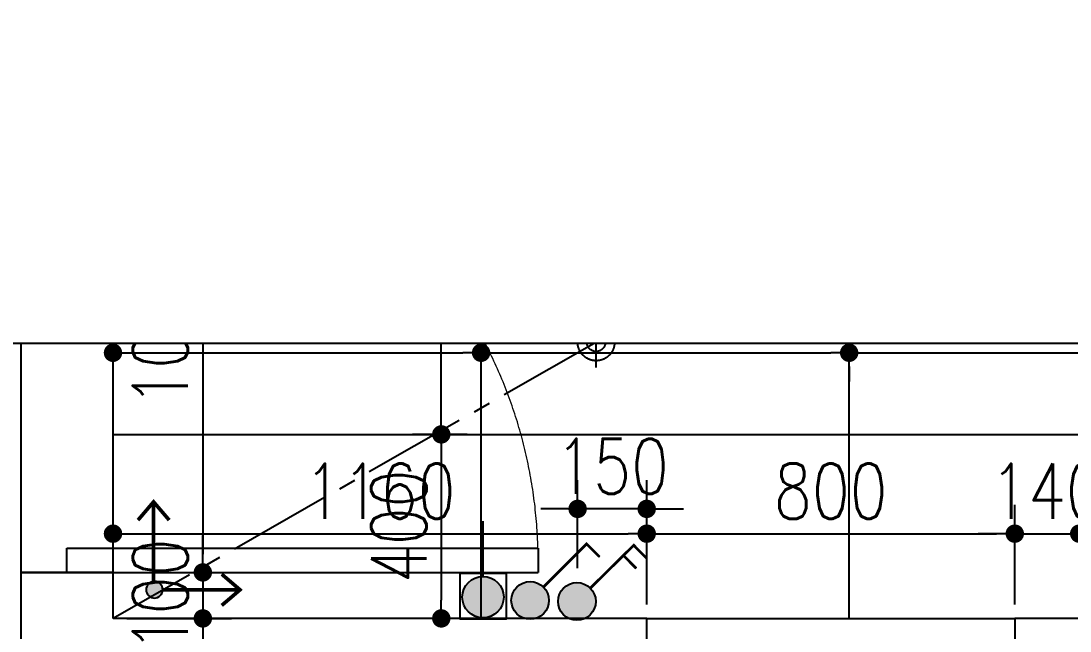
# Model space of a CAD drawing. Header units: inches. Extents: x -2597087 to 134135, y -662679 to 20000.
# Drawn here: x 41442 to 43722, y -13405 to -12079 of the extents above; entities that cross this region are included whole.
import ezdxf
from ezdxf.xclip import XClip

# ---------------------------------------------------------------- set-up
doc = ezdxf.new("R2010")
doc.units = ezdxf.units.IN
doc.header["$LTSCALE"] = 100
doc.header["$MEASUREMENT"] = 0
doc.header["$XCLIPFRAME"] = 2
doc.linetypes.add('CENTER2', pattern=[1.125, 0.75, -0.125, 0.125, -0.125])
doc.layers.get('0').update_dxf_attribs({"linetype": 'CONTINUOUS'})
doc.layers.get('Defpoints').update_dxf_attribs({"linetype": 'CONTINUOUS'})
for name, color, linetype in [('DOOR', 4, 'CONTINUOUS'), ('EQUIP-照明', 3, 'CONTINUOUS'), ('floor', 8, 'CONTINUOUS'), ('RC', 1, 'CONTINUOUS'), ('RC-LIGHT', 1, 'CONTINUOUS'), ('WALL', 7, 'CONTINUOUS'), ('wall-dim', 3, 'CONTINUOUS'), ('天地共', 1, 'CONTINUOUS'), ('天花开线', 4, 'CONTINUOUS')]:
    doc.layers.add(name, color=color, linetype=linetype)
doc.styles.get("Standard").update_dxf_attribs({"font": 'txt.shx', "width": 0.8, "bigfont": 'GBCBIG.shx'})
doc.dimstyles.new('50', dxfattribs={"dimscale": 50, "dimtxt": 2.4, "dimasz": 0.8, "dimexe": 1.25, "dimexo": 0.6, "dimgap": 0.65, "dimtad": 1, "dimdec": 0, "dimdsep": 46, "dimtxsty": 'Standard', "dimblk1": 'DOT', "dimblk2": 'DOT', "dimsah": 1, "dimcen": 2.5, "dimclrd": 3, "dimclre": 3, "dimclrt": 3, "dimadec": 0, "dimazin": 0, "dimtfac": 1, "dimtdec": 0, "dimtix": 1, "dimtmove": 2, "dimatfit": 0, "dimldrblk": 'DOT', "dimfxl": 5, "dimfxlon": 1, "dimarcsym": 0})

# ---------------------------------------------------------------- blocks, each defined once
blk = doc.blocks.new('$DorLib2D$00000001')
for p, q in [((0.45, 0.975), (0.5, 0.975)), ((0.45, 0), (0.45, 0.975)), ((0.5, 0), (0.5, 0.975)), ((0.5, 0), (0.45, 0))]:
    blk.add_line(p, q)
at = {"lineweight": 13}
blk.add_arc((0.475, 0), 0.975, 91.4693, 180, dxfattribs=at)
blk = doc.blocks.new('DFG44EWDSDFG')
at = {"layer": 'DOOR'}
blk.add_line((3869.9, -12227.5), (3869.9, -13277.5), dxfattribs=at)
at = {"layer": 'WALL'}
for p, q in [((4069.9, -13277.5), (3869.9, -13277.5)), ((3869.9, -13277.5), (3869.9, -13377.5)), ((4069.9, -13377.5), (4069.9, -13277.5)), ((3869.9, -13377.5), (3869.9, -15477.5)), ((5229.9, -13377.5), (4069.9, -13377.5)), ((5229.9, -13477.5), (5229.9, -13377.5)), ((6169.9, -13377.5), (6029.9, -13377.5)), ((6029.9, -13377.5), (6029.9, -13477.5))]:
    blk.add_line(p, q, dxfattribs=at)
at = {"layer": 'DOOR', "xscale": 1050, "yscale": 1050, "zscale": 1050, "rotation": 270}
blk.add_blockref('$DorLib2D$00000001', (3969.9, -12752.5), dxfattribs=at)
blk = doc.blocks.new('_Dot')
at = {"color": 0, "linetype": 'ByBlock', "lineweight": -2}
blk.add_line((-0.5, 0), (-1, 0), dxfattribs=at)
at = {"color": 0, "linetype": 'ByBlock', "const_width": 0.5}
blk.add_lwpolyline([(-0.25, 0, 1), (0.25, 0, 1)], format="xyb", close=True, dxfattribs=at)
blk = doc.blocks.new('*D829')
at = {"layer": 'Defpoints', "color": 0, "transparency": 16777216}
for p in [(42651.9, -13139.4), (42651.9, -13298.1), (42802.1, -13339)]:
    blk.add_point(p, dxfattribs=at)
at = {"layer": 'EQUIP-照明', "color": 3, "lineweight": -2, "transparency": 16777216}
for p, q in [((42651.9, -13268.1), (42651.9, -13076.9)), ((42802.1, -13309), (42802.1, -13076.9)), ((42611.9, -13139.4), (42571.9, -13139.4)), ((42802.1, -13139.4), (42651.9, -13139.4)), ((42842.1, -13139.4), (42882.1, -13139.4))]:
    blk.add_line(p, q, dxfattribs=at)
at = {"layer": 'EQUIP-照明', "color": 3, "lineweight": -2, "transparency": 16777216, "xscale": 40, "yscale": 40, "zscale": 40}
blk.add_blockref('_Dot', (42651.9, -13139.4), dxfattribs=at)
at = {"layer": 'EQUIP-照明', "color": 3, "lineweight": -2, "transparency": 16777216, "xscale": 40, "yscale": 40, "zscale": 40, "rotation": 180}
blk.add_blockref('_Dot', (42802.1, -13139.4), dxfattribs=at)
at = {"layer": 'EQUIP-照明', "color": 3, "transparency": 16777216, "insert": (42727, -13046.9), "char_height": 120, "attachment_point": 5}
blk.add_mtext('150', dxfattribs=at)
blk = doc.blocks.new('024354BGFS')
at = {"linetype": 'ByBlock', "lineweight": -2}
h = blk.add_hatch(color=0, dxfattribs=at)
edge = h.paths.add_edge_path()
edge.add_arc((0, 0), 0.818, 0, 360)
at = {"color": 0, "linetype": 'ByBlock', "lineweight": -2}
for p, q in [((0.578, 0.578), (2.454, 2.454)), ((2.454, 2.454), (3.009, 1.899)), ((2.01, 2.01), (2.565, 1.454))]:
    blk.add_line(p, q, dxfattribs=at)
at = {"const_width": 0.118}
for points in [[(0.578, 0.578), (2.454, 2.454), (3.009, 1.899)], [(2.565, 1.454), (2.01, 2.01)]]:
    blk.add_lwpolyline(points, dxfattribs=at)
at = {"color": 0, "linetype": 'ByBlock', "lineweight": -2}
blk.add_circle((0, 0), 0.818, dxfattribs=at)
blk = doc.blocks.new('3!24')
at = {"layer": 'EQUIP-照明', "xscale": 49.99999999990978, "yscale": 49.99999999990978, "zscale": 49.99999999990978, "rotation": 89.66228168495756}
blk.add_blockref('024354BGFS', (0, 0), dxfattribs=at)
blk = doc.blocks.new('YIUII')
at = {"layer": 'EQUIP-照明'}
h = blk.add_hatch(color=256, dxfattribs=at)
edge = h.paths.add_edge_path()
edge.add_arc((172026.3, -2967.3), 45, 0, 360)
at = {"layer": 'EQUIP-照明', "color": 1}
blk.add_lwpolyline([(171974, -2917.3), (172074, -2917.3), (172074, -3017.3), (171974, -3017.3)], close=True, dxfattribs=at)
at = {"layer": 'EQUIP-照明'}
blk.add_lwpolyline([(171981.3, -2967.2), (171861.3, -2967)], dxfattribs=at)
blk.add_circle((172026.3, -2967.3), 45, dxfattribs=at)
blk = doc.blocks.new('A$C47B4264D')
at = {"layer": 'EQUIP-照明', "color": 8}
blk.add_blockref('YIUII', (-171861.3, 3017.3), dxfattribs=at)
blk = doc.blocks.new('VDFS12A2FAS')
at = {"linetype": 'ByBlock', "lineweight": -2}
h = blk.add_hatch(color=0, dxfattribs=at)
edge = h.paths.add_edge_path()
edge.add_arc((0, 0), 0.818, 0, 360)
at = {"color": 0, "linetype": 'ByBlock', "lineweight": -2}
for p, q in [((0.578, 0.578), (2.454, 2.454)), ((2.454, 2.454), (3.009, 1.899))]:
    blk.add_line(p, q, dxfattribs=at)
at = {"const_width": 0.118}
blk.add_lwpolyline([(0.578, 0.578), (2.454, 2.454), (3.009, 1.899)], dxfattribs=at)
at = {"color": 0, "linetype": 'ByBlock', "lineweight": -2}
blk.add_circle((0, 0), 0.818, dxfattribs=at)
blk = doc.blocks.new('ewryhh')
at = {"color": 1}
for p, q in [((15125.3, 12094.9), (15125.3, 12204.9)), ((15070.3, 12149.9), (15190.2, 12149.9))]:
    blk.add_line(p, q, dxfattribs=at)
for radius in [40, 20]:
    blk.add_circle((15125.3, 12149.9), radius, dxfattribs=at)
blk = doc.blocks.new('pkgds')
blk.add_hatch(color=1).paths.add_polyline_path([(162250.7, -60662.2, 1), (162296, -60662.2, 1)])
at = {"color": 1, "const_width": 10}
for points in [[(162317.9, -60473.2), (162275.5, -60423.6), (162233.1, -60473.2)], [(162275.5, -60639.7), (162275.5, -60423.6)], [(162090.3, -60704.9), (162040.7, -60662.5), (162090.3, -60620.1)], [(162250.7, -60662.5), (162040.7, -60662.5)]]:
    blk.add_lwpolyline(points, dxfattribs=at)
at = {"color": 1}
blk.add_circle((162273.4, -60662.2), 22.6, dxfattribs=at)
blk = doc.blocks.new('EWTGES')
at = {"layer": 'floor'}
for p, q in [((4869.9, -13377.5), (4869.9, -11827.5)), ((5669.9, -13377.5), (5669.9, -11827.5)), ((4069.9, -12977.5), (6449.9, -12977.5))]:
    blk.add_line(p, q, dxfattribs=at)
blk = doc.blocks.new('*D871')
at = {"layer": 'Defpoints', "color": 0, "transparency": 16777216}
for p in [(42442.1, -12977.5), (42355.6, -13377.5), (42442.1, -13377.5)]:
    blk.add_point(p, dxfattribs=at)
at = {"layer": 'floor', "color": 3, "lineweight": -2, "transparency": 16777216}
for p, q in [((42412.1, -12977.5), (42293.1, -12977.5)), ((42355.6, -13017.5), (42355.6, -13337.5)), ((42412.1, -13377.5), (42293.1, -13377.5))]:
    blk.add_line(p, q, dxfattribs=at)
at = {"layer": 'floor', "color": 3, "lineweight": -2, "transparency": 16777216, "xscale": 40, "yscale": 40, "zscale": 40}
for p, rotation in [((42355.6, -12977.5), 90), ((42355.6, -13377.5), 270)]:
    blk.add_blockref('_Dot', p, dxfattribs=dict(at, rotation=rotation))
at = {"layer": 'floor', "color": 3, "transparency": 16777216, "insert": (42263.1, -13177.5), "char_height": 120, "attachment_point": 5, "rotation": 90}
blk.add_mtext('400', dxfattribs=at)
blk = doc.blocks.new('*D872')
at = {"layer": 'Defpoints', "color": 0, "transparency": 16777216}
for p in [(42442.1, -12800.1), (41642.1, -12977.5), (42442.1, -12977.5)]:
    blk.add_point(p, dxfattribs=at)
at = {"layer": 'floor', "color": 3, "lineweight": -2, "transparency": 16777216}
for p, q in [((41642.1, -12947.5), (41642.1, -12737.6)), ((42442.1, -12947.5), (42442.1, -12737.6)), ((41682.1, -12800.1), (42402.1, -12800.1))]:
    blk.add_line(p, q, dxfattribs=at)
at = {"layer": 'floor', "color": 3, "lineweight": -2, "transparency": 16777216, "xscale": 40, "yscale": 40, "zscale": 40, "rotation": 180}
blk.add_blockref('_Dot', (41642.1, -12800.1), dxfattribs=at)
at = {"layer": 'floor', "color": 3, "lineweight": -2, "transparency": 16777216, "xscale": 40, "yscale": 40, "zscale": 40}
blk.add_blockref('_Dot', (42442.1, -12800.1), dxfattribs=at)
at = {"layer": 'floor', "color": 3, "transparency": 16777216, "insert": (42042.1, -12707.6), "char_height": 120, "attachment_point": 5}
blk.add_mtext('800', dxfattribs=at)
blk = doc.blocks.new('*D873')
at = {"layer": 'Defpoints', "color": 0, "transparency": 16777216}
for p in [(43242.1, -12800.1), (43942.1, -12800.1), (43942.1, -12800.1)]:
    blk.add_point(p, dxfattribs=at)
at = {"layer": 'floor', "color": 3, "lineweight": -2, "transparency": 16777216}
for p, q in [((43282.1, -12800.1), (43902.1, -12800.1)), ((43242.1, -12830.1), (43242.1, -12862.6)), ((43942.1, -12830.1), (43942.1, -12862.6))]:
    blk.add_line(p, q, dxfattribs=at)
at = {"layer": 'floor', "color": 3, "lineweight": -2, "transparency": 16777216, "xscale": 40, "yscale": 40, "zscale": 40, "rotation": 180}
blk.add_blockref('_Dot', (43242.1, -12800.1), dxfattribs=at)
at = {"layer": 'floor', "color": 3, "lineweight": -2, "transparency": 16777216, "xscale": 40, "yscale": 40, "zscale": 40}
blk.add_blockref('_Dot', (43942.1, -12800.1), dxfattribs=at)
at = {"layer": 'floor', "color": 3, "transparency": 16777216, "insert": (43592.1, -12707.6), "char_height": 120, "attachment_point": 5}
blk.add_mtext('700', dxfattribs=at)
blk = doc.blocks.new('*D874')
at = {"layer": 'Defpoints', "color": 0, "transparency": 16777216}
for p in [(43242.1, -12800.1), (43242.1, -12932.2), (42442.1, -12977.5)]:
    blk.add_point(p, dxfattribs=at)
at = {"layer": 'floor', "color": 3, "lineweight": -2, "transparency": 16777216}
for p, q in [((42442.1, -12947.5), (42442.1, -12737.6)), ((43242.1, -12902.2), (43242.1, -12737.6)), ((42482.1, -12800.1), (43202.1, -12800.1))]:
    blk.add_line(p, q, dxfattribs=at)
at = {"layer": 'floor', "color": 3, "lineweight": -2, "transparency": 16777216, "xscale": 40, "yscale": 40, "zscale": 40, "rotation": 180}
blk.add_blockref('_Dot', (42442.1, -12800.1), dxfattribs=at)
at = {"layer": 'floor', "color": 3, "lineweight": -2, "transparency": 16777216, "xscale": 40, "yscale": 40, "zscale": 40}
blk.add_blockref('_Dot', (43242.1, -12800.1), dxfattribs=at)
at = {"layer": 'floor', "color": 3, "transparency": 16777216, "insert": (42842.1, -12707.6), "char_height": 120, "attachment_point": 5}
blk.add_mtext('800', dxfattribs=at)
blk = doc.blocks.new('*D897')
at = {"layer": 'Defpoints', "color": 0, "transparency": 16777216}
for p in [(42355.6, -12177.5), (42442.1, -12177.5), (42442.1, -12977.5)]:
    blk.add_point(p, dxfattribs=at)
at = {"layer": 'floor', "color": 3, "lineweight": -2, "transparency": 16777216}
for p, q in [((42412.1, -12177.5), (42293.1, -12177.5)), ((42355.6, -12937.5), (42355.6, -12217.5)), ((42412.1, -12977.5), (42293.1, -12977.5))]:
    blk.add_line(p, q, dxfattribs=at)
at = {"layer": 'floor', "color": 3, "lineweight": -2, "transparency": 16777216, "xscale": 40, "yscale": 40, "zscale": 40}
for p, rotation in [((42355.6, -12177.5), 90), ((42355.6, -12977.5), 270)]:
    blk.add_blockref('_Dot', p, dxfattribs=dict(at, rotation=rotation))
at = {"layer": 'floor', "color": 3, "transparency": 16777216, "insert": (42263.1, -12577.5), "char_height": 120, "attachment_point": 5, "rotation": 90}
blk.add_mtext('800', dxfattribs=at)
blk = doc.blocks.new('*D959')
at = {"layer": 'Defpoints', "color": 0, "transparency": 16777216}
for p in [(41642.1, -12227.5), (41642.1, -13277.5), (41837.4, -13277.5)]:
    blk.add_point(p, dxfattribs=at)
at = {"layer": 'wall-dim', "color": 3, "lineweight": -2, "transparency": 16777216}
for p, q in [((41672.1, -12227.5), (41899.9, -12227.5)), ((41837.4, -12267.5), (41837.4, -13237.5)), ((41672.1, -13277.5), (41899.9, -13277.5))]:
    blk.add_line(p, q, dxfattribs=at)
at = {"layer": 'wall-dim', "color": 3, "lineweight": -2, "transparency": 16777216, "xscale": 40, "yscale": 40, "zscale": 40}
for p, rotation in [((41837.4, -12227.5), 90), ((41837.4, -13277.5), 270)]:
    blk.add_blockref('_Dot', p, dxfattribs=dict(at, rotation=rotation))
at = {"layer": 'wall-dim', "color": 3, "transparency": 16777216, "insert": (41744.9, -12752.5), "char_height": 120, "attachment_point": 5, "rotation": 90}
blk.add_mtext('1050', dxfattribs=at)
blk = doc.blocks.new('*D960')
at = {"layer": 'Defpoints', "color": 0, "transparency": 16777216}
for p in [(41642.1, -13277.5), (41642.1, -13377.5), (41837.4, -13377.5)]:
    blk.add_point(p, dxfattribs=at)
at = {"layer": 'wall-dim', "color": 3, "lineweight": -2, "transparency": 16777216}
for p, q in [((41837.4, -13237.5), (41837.4, -13197.5)), ((41672.1, -13277.5), (41899.9, -13277.5)), ((41837.4, -13277.5), (41837.4, -13377.5)), ((41672.1, -13377.5), (41899.9, -13377.5)), ((41837.4, -13417.5), (41837.4, -13457.5))]:
    blk.add_line(p, q, dxfattribs=at)
at = {"layer": 'wall-dim', "color": 3, "lineweight": -2, "transparency": 16777216, "xscale": 40, "yscale": 40, "zscale": 40}
for p, rotation in [((41837.4, -13277.5), 270), ((41837.4, -13377.5), 90)]:
    blk.add_blockref('_Dot', p, dxfattribs=dict(at, rotation=rotation))
at = {"layer": 'wall-dim', "color": 3, "transparency": 16777216, "insert": (41744.9, -13327.5), "char_height": 120, "attachment_point": 5, "rotation": 90}
blk.add_mtext('100', dxfattribs=at)
blk = doc.blocks.new('*D961')
at = {"layer": 'Defpoints', "color": 0, "transparency": 16777216}
for p in [(42802.1, -13193.3), (41642.1, -13377.5), (42802.1, -13377.5)]:
    blk.add_point(p, dxfattribs=at)
at = {"layer": 'wall-dim', "color": 3, "lineweight": -2, "transparency": 16777216}
for p, q in [((41642.1, -13347.5), (41642.1, -13130.8)), ((42802.1, -13347.5), (42802.1, -13130.8)), ((41682.1, -13193.3), (42762.1, -13193.3))]:
    blk.add_line(p, q, dxfattribs=at)
at = {"layer": 'wall-dim', "color": 3, "lineweight": -2, "transparency": 16777216, "xscale": 40, "yscale": 40, "zscale": 40, "rotation": 180}
blk.add_blockref('_Dot', (41642.1, -13193.3), dxfattribs=at)
at = {"layer": 'wall-dim', "color": 3, "lineweight": -2, "transparency": 16777216, "xscale": 40, "yscale": 40, "zscale": 40}
blk.add_blockref('_Dot', (42802.1, -13193.3), dxfattribs=at)
at = {"layer": 'wall-dim', "color": 3, "transparency": 16777216, "insert": (42222.1, -13100.8), "char_height": 120, "attachment_point": 5}
blk.add_mtext('1160', dxfattribs=at)
blk = doc.blocks.new('*D962')
at = {"layer": 'Defpoints', "color": 0, "transparency": 16777216}
for p in [(43602.1, -13193.3), (42802.1, -13377.5), (43602.1, -13377.5)]:
    blk.add_point(p, dxfattribs=at)
at = {"layer": 'wall-dim', "color": 3, "lineweight": -2, "transparency": 16777216}
for p, q in [((42802.1, -13347.5), (42802.1, -13130.8)), ((43602.1, -13347.5), (43602.1, -13130.8)), ((42842.1, -13193.3), (43562.1, -13193.3))]:
    blk.add_line(p, q, dxfattribs=at)
at = {"layer": 'wall-dim', "color": 3, "lineweight": -2, "transparency": 16777216, "xscale": 40, "yscale": 40, "zscale": 40, "rotation": 180}
blk.add_blockref('_Dot', (42802.1, -13193.3), dxfattribs=at)
at = {"layer": 'wall-dim', "color": 3, "lineweight": -2, "transparency": 16777216, "xscale": 40, "yscale": 40, "zscale": 40}
blk.add_blockref('_Dot', (43602.1, -13193.3), dxfattribs=at)
at = {"layer": 'wall-dim', "color": 3, "transparency": 16777216, "insert": (43202.1, -13100.8), "char_height": 120, "attachment_point": 5}
blk.add_mtext('800', dxfattribs=at)
blk = doc.blocks.new('*D963')
at = {"layer": 'Defpoints', "color": 0, "transparency": 16777216}
for p in [(43742.1, -13193.3), (43602.1, -13377.5), (43742.1, -13377.5)]:
    blk.add_point(p, dxfattribs=at)
at = {"layer": 'wall-dim', "color": 3, "lineweight": -2, "transparency": 16777216}
for p, q in [((43602.1, -13347.5), (43602.1, -13130.8)), ((43742.1, -13347.5), (43742.1, -13130.8)), ((43562.1, -13193.3), (43522.1, -13193.3)), ((43602.1, -13193.3), (43742.1, -13193.3)), ((43782.1, -13193.3), (43822.1, -13193.3))]:
    blk.add_line(p, q, dxfattribs=at)
at = {"layer": 'wall-dim', "color": 3, "lineweight": -2, "transparency": 16777216, "xscale": 40, "yscale": 40, "zscale": 40}
blk.add_blockref('_Dot', (43602.1, -13193.3), dxfattribs=at)
at = {"layer": 'wall-dim', "color": 3, "lineweight": -2, "transparency": 16777216, "xscale": 40, "yscale": 40, "zscale": 40, "rotation": 180}
blk.add_blockref('_Dot', (43742.1, -13193.3), dxfattribs=at)
at = {"layer": 'wall-dim', "color": 3, "transparency": 16777216, "insert": (43672.1, -13100.8), "char_height": 120, "attachment_point": 5}
blk.add_mtext('140', dxfattribs=at)
blk = doc.blocks.new('HGES')
at = {"layer": 'floor', "color": 1}
blk.add_line((42802.1, -13377.5), (43602.1, -13377.5), dxfattribs=at)
at = {"layer": 'RC', "color": 1}
blk.add_lwpolyline([(42802.1, -13377.5), (43602.1, -13377.5), (43602.1, -13507.5), (42802.1, -13507.5)], close=True, dxfattribs=at)
at = {"layer": '天地共'}
blk.add_lwpolyline([(41642.1, -12227.5), (41442.1, -12227.5), (41442.1, -13277.5), (41642.1, -13277.5)], close=True, dxfattribs=at)
at = {"layer": '天花开线', "linetype": 'CENTER2', "ltscale": 3}
blk.add_lwpolyline([(43742.1, -12177.5), (41642.1, -13377.5)], dxfattribs=at)
blk.add_blockref('DFG44EWDSDFG', (37572.2, 0))
at = {"color": 2, "rotation": 270}
blk.add_blockref('A$C47B4264D', (42396.3, -13166.2), dxfattribs=at)
at = {"layer": 'EQUIP-照明', "xscale": 50, "yscale": 50, "zscale": 50}
blk.add_blockref('VDFS12A2FAS', (42548.7, -13338.4), dxfattribs=at)
at = {"layer": 'floor'}
blk.add_blockref('EWTGES', (37572.2, 0), dxfattribs=at)
at = {"layer": 'floor', "color": 1, "xscale": -0.7999999998137355, "yscale": 0.7999999998137355, "zscale": 0.7999999998137355}
blk.add_blockref('pkgds', (171550.7, 35214.7), dxfattribs=at)
at = {"layer": 'RC-LIGHT'}
blk.add_blockref('ewryhh', (27566.8, -24927.3), dxfattribs=at)
at = {"layer": 'WALL', "rotation": 270}
blk.add_blockref('3!24', (42650.4, -13340.5), dxfattribs=at)
at = {"layer": 'EQUIP-照明', "color": 6}
dim = blk.add_linear_dim(base=(42651.9, -13139.4), p1=(42802.1, -13339), p2=(42651.9, -13298.1), angle=180, dimstyle='50', dxfattribs=at)
dim.commit()
dim.dimension.update_dxf_attribs({"geometry": '*D829', "text_midpoint": (42727, -13046.9)})
at = {"layer": 'floor'}
for base, p2, picture, middle in [((42355.6, -12177.5), (42442.1, -12177.5), '*D897', (42263.1, -12577.5)), ((42355.6, -13377.5), (42442.1, -13377.5), '*D871', (42263.1, -13177.5))]:
    dim = blk.add_linear_dim(base=base, p1=(42442.1, -12977.5), p2=p2, angle=90, dimstyle='50', override={"dimarcsym": 2}, dxfattribs=at)
    dim.commit()
    dim.dimension.update_dxf_attribs({"geometry": picture, "text_midpoint": middle})
for base, p1, p2, picture, middle in [((42442.1, -12800.1), (41642.1, -12977.5), (42442.1, -12977.5), '*D872', (42042.1, -12707.6)), ((43242.1, -12800.1), (42442.1, -12977.5), (43242.1, -12932.2), '*D874', (42842.1, -12707.6)), ((43942.1, -12800.1), (43242.1, -12800.1), (43942.1, -12800.1), '*D873', (43592.1, -12707.6))]:
    dim = blk.add_linear_dim(base=base, p1=p1, p2=p2, dimstyle='50', override={"dimarcsym": 2}, dxfattribs=at)
    dim.commit()
    dim.dimension.update_dxf_attribs({"geometry": picture, "text_midpoint": middle})
at = {"layer": 'wall-dim'}
for base, p1, p2, picture, middle in [((41837.4, -13277.5), (41642.1, -12227.5), (41642.1, -13277.5), '*D959', (41744.9, -12752.5)), ((41837.4, -13377.5), (41642.1, -13277.5), (41642.1, -13377.5), '*D960', (41744.9, -13327.5))]:
    dim = blk.add_linear_dim(base=base, p1=p1, p2=p2, angle=90, dimstyle='50', override={"dimarcsym": 2}, dxfattribs=at)
    dim.commit()
    dim.dimension.update_dxf_attribs({"geometry": picture, "text_midpoint": middle})
for base, p1, p2, picture, middle in [((42802.1, -13193.3), (41642.1, -13377.5), (42802.1, -13377.5), '*D961', (42222.1, -13100.8)), ((43602.1, -13193.3), (42802.1, -13377.5), (43602.1, -13377.5), '*D962', (43202.1, -13100.8)), ((43742.1, -13193.3), (43602.1, -13377.5), (43742.1, -13377.5), '*D963', (43672.1, -13100.8))]:
    dim = blk.add_linear_dim(base=base, p1=p1, p2=p2, dimstyle='50', override={"dimarcsym": 2}, dxfattribs=at)
    dim.commit()
    dim.dimension.update_dxf_attribs({"geometry": picture, "text_midpoint": middle})

msp = doc.modelspace()

# ---------------------------------------------------------------- block references
at = {"layer": 'floor'}
ref = msp.add_blockref('HGES', (0, 0), dxfattribs=at)
XClip(ref).set_block_clipping_path([(40907.8291515503, -16386.0172114539), (44442.0937294655, -12780.0853966675)])

doc.saveas('drawing.dxf')
